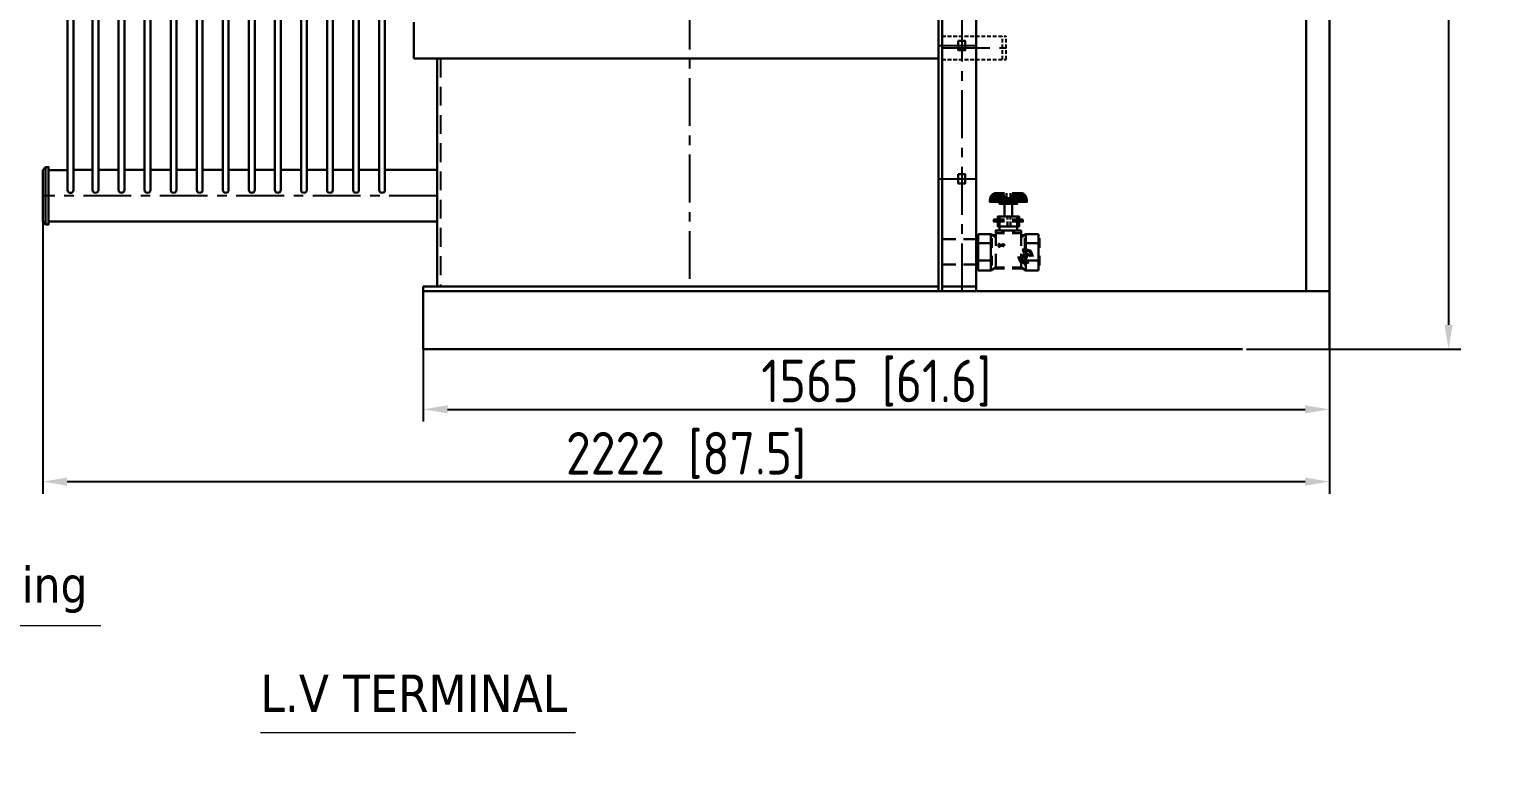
# Model space of a CAD drawing. Header units: millimetres. Extents: x 198356 to 209798, y -190593 to -183267.
# Drawn here: x 202230 to 204746, y -186737 to -185480 of the extents above; entities that cross this region are included whole.
import ezdxf

# ---------------------------------------------------------------- set-up
doc = ezdxf.new("R2010")
doc.units = ezdxf.units.MM
doc.header["$LTSCALE"] = 13
doc.linetypes.add('CENTERX2', pattern=[101.6, 63.5, -12.7, 12.7, -12.7])
doc.linetypes.add('DASHED', pattern=[0.75, 0.5, -0.25])
for name, color, linetype in [('1', 4, 'Continuous'), ('4虚线层', 6, 'DASHED'), ('粗实线', 4, 'Continuous')]:
    doc.layers.add(name, color=color, linetype=linetype)
for name, color, linetype, lineweight in [('1粗实线', 4, 'Continuous', 50), ('2细实线', 3, 'Continuous', 20), ('标注、文本', 3, 'Continuous', 25), ('铁心', 3, 'Continuous', 0)]:
    doc.layers.add(name, color=color, linetype=linetype, lineweight=lineweight)
doc.styles.get("Standard").update_dxf_attribs({"font": 'gbenor.shx', "bigfont": 'gbcbig.shx'})
doc.styles.add('Tahoma$001', font='tahoma.ttf', dxfattribs={"height": 2.159784})
doc.styles.add('Tahoma_txtstyle_30.40_0_0', font='tahoma.ttf')
doc.dimstyles.new('1-15', dxfattribs={"dimscale": 10, "dimtxt": 3.5, "dimasz": 2, "dimexe": 1.5, "dimexo": 0.5, "dimgap": 0.5, "dimtad": 1, "dimtoh": 1, "dimdec": 1, "dimdsep": 46, "dimtxsty": 'Standard', "dimcen": 2.5, "dimclrd": 3, "dimclre": 3, "dimclrt": 3, "dimadec": 0, "dimazin": 2, "dimtfac": 1, "dimtdec": 1, "dimtmove": 0, "dimatfit": 2, "dimfxl": 1, "dimarcsym": 0})
doc.dimstyles.new('英寸 1-10', dxfattribs={"dimscale": 14, "dimtxt": 3.5, "dimasz": 2, "dimexe": 1.5, "dimexo": 0.5, "dimgap": 0.5, "dimtad": 1, "dimtoh": 1, "dimdec": 1, "dimdsep": 46, "dimtxsty": 'Standard', "dimcen": 2.5, "dimclrd": 3, "dimclre": 3, "dimclrt": 3, "dimadec": 0, "dimazin": 2, "dimtfac": 1, "dimtdec": 1, "dimtmove": 0, "dimatfit": 2, "dimfxl": 1, "dimarcsym": 0})

# ---------------------------------------------------------------- blocks, each defined once
blk = doc.blocks.new('A$C4C206FB1')
at = {"layer": '标注、文本', "color": 4, "lineweight": 30}
for points in [[(58.5, 85.6), (56.4, 84.5), (54.2, 82.4)], [(58.5, 84.5), (56.4, 83.4), (55.3, 82.4)], [(58.5, 83.4), (57.4, 82.4), (56.4, 81.3)], [(58.5, 82.4), (57.4, 82.4), (56.4, 81.3)], [(68.3, 85.6), (65, 85.6), (61.8, 83.4), (60.7, 80.2)], [(65, 83.4), (63.9, 82.4), (62.9, 80.2)], [(65, 82.4), (63.9, 82.4), (62.9, 80.2)], [(67.2, 80.2), (67.2, 82.4), (67.2, 83.4), (66.1, 83.4)], [(67.2, 82.4), (66.1, 82.4)], [(67.2, 82.4), (67.2, 80.2)], [(69.4, 80.2), (68.3, 84.5), (68.3, 85.6)], [(78, 80.2), (79.1, 84.5), (80.2, 85.6)], [(78, 85.6), (88.9, 85.6)], [(81.3, 83.4), (80.2, 82.4)], [(80.2, 80.2), (81.3, 82.4)], [(86.7, 80.2), (85.6, 83.4), (82.4, 85.6)], [(84.5, 80.2), (83.4, 82.4), (82.4, 83.4)], [(84.5, 80.2), (83.4, 82.4), (82.4, 82.4)], [(93.2, 82.4), (91, 84.5), (88.9, 85.6)], [(92.1, 82.4), (91, 83.4), (88.9, 84.5)], [(91, 81.3), (89.9, 82.4), (88.9, 83.4)], [(91, 81.3), (89.9, 82.4), (88.9, 82.4)], [(69.4, 75.9), (53.1, 75.9), (53.1, 78)], [(69.4, 75.9), (53.1, 75.9), (53.1, 78), (60.7, 78)], [(62.9, 75.9), (62.9, 80.2), (62.9, 78)], [(62.9, 78), (84.5, 78)], [(94.3, 78), (94.3, 75.9), (78, 75.9)], [(86.7, 78), (94.3, 78), (94.3, 75.9), (78, 75.9)], [(84.5, 75.9), (84.5, 80.2), (84.5, 78)], [(69.4, 55.3), (57.4, 55.3), (57.4, 56.4), (69.4, 56.4)], [(69.4, 54.2), (57.4, 54.2), (57.4, 55.3), (69.4, 55.3)], [(61.8, 56.4), (61.8, 59.6), (85.6, 59.6), (85.6, 56.4)], [(85.6, 54.2), (85.6, 48.8), (61.8, 48.8), (61.8, 54.2)], [(89.9, 56.4), (89.9, 55.3), (78, 55.3)], [(78, 56.4), (89.9, 56.4)], [(89.9, 55.3), (89.9, 54.2), (78, 54.2)], [(78, 55.3), (89.9, 55.3)], [(0, 34.7), (15.2, 34.7)], [(23.8, 34.7), (39, 34.7)], [(39, 24.9), (39, 35.8)], [(40.1, 40.1), (40.1, 30.3), (40.1, 10.8), (40.1, 0)], [(54.2, 40.1), (54.2, 30.3), (54.2, 10.8), (54.2, 0)], [(69.4, 41.2), (59.6, 41.2), (59.6, 44.4), (69.4, 44.4)], [(59.6, 41.2), (59.6, 27.1)], [(87.8, 44.4), (87.8, 41.2), (78, 41.2)], [(78, 44.4), (87.8, 44.4)], [(87.8, 41.2), (87.8, 27.1)], [(107.3, 40.1), (107.3, 30.3), (93.2, 30.3)], [(93.2, 40.1), (93.2, 30.3), (93.2, 10.8), (93.2, 0)], [(107.3, 40.1), (107.3, 30.3), (107.3, 10.8), (107.3, 0)], [(108.4, 24.9), (108.4, 35.8)], [(55.3, 16.3), (55.3, 5.4)], [(59.6, 18.4), (59.6, 3.3)], [(62.9, 29.3), (63.9, 29.3), (63.9, 28.2)], [(62.9, 29.3), (62.9, 28.2)], [(62.9, 26), (63.9, 26), (63.9, 27.1)], [(67.2, 26), (67.2, 27.1), (63.9, 27.1)], [(67.2, 29.3), (69.4, 28.2), (67.2, 26)], [(67.2, 29.3), (67.2, 28.2)], [(87.8, 18.4), (87.8, 3.3), (93.2, 0)], [(100.8, 15.2), (98.6, 21.7), (92.1, 23.8), (88.9, 22.8)], [(99.7, 15.2), (97.5, 20.6), (92.1, 22.8), (88.9, 21.7)], [(97.5, 15.2), (95.4, 18.4), (92.1, 20.6), (89.9, 19.5)], [(92.1, 16.3), (92.1, 5.4)], [(99.7, 15.2), (99.7, 16.3)], [(100.8, 15.2), (100.8, 16.3)], [(0, 6.5), (15.2, 6.5)], [(23.8, 6.5), (39, 6.5)], [(56.4, 2.2), (69.4, 2.2)], [(58.5, 3.3), (69.4, 3.3)], [(78, 3.3), (87.8, 3.3)], [(78, 3.3), (88.9, 3.3)], [(78, 2.2), (91, 2.2)], [(84.5, 15.2), (86.7, 9.8), (92.1, 7.6), (96.5, 8.7)], [(85.6, 15.2), (87.8, 10.8), (92.1, 8.7), (95.4, 9.8)], [(87.8, 15.2), (88.9, 11.9), (92.1, 10.8), (94.3, 11.9)], [(107.3, 10.8), (93.2, 10.8)]]:
    blk.add_lwpolyline(points, dxfattribs=at)
for points in [[(83.4, 75.9), (83.4, 73.7), (63.9, 73.7), (63.9, 75.9)], [(78, 73.7), (78, 59.6), (69.4, 59.6), (69.4, 73.7)], [(83.4, 48.8), (83.4, 44.4), (63.9, 44.4), (63.9, 48.8)], [(94.3, 15.2), (94.3, 17.3), (92.1, 17.3), (91, 17.3), (89.9, 15.2), (91, 14.1), (92.1, 14.1), (94.3, 14.1)], [(93.2, 15.2), (93.2, 16.3), (92.1, 16.3), (92.1, 15.2)]]:
    blk.add_lwpolyline(points, close=True, dxfattribs=at)
for points in [[(53.1, 78), (53.1, 78), (54.2, 82.4), (54.2, 82.4)], [(53.1, 78), (53.1, 78), (55.3, 82.4), (55.3, 82.4)], [(55.3, 78), (55.3, 78), (56.4, 81.3), (56.4, 81.3)], [(55.3, 78), (55.3, 78), (56.4, 81.3), (56.4, 81.3)], [(58.5, 85.6), (58.5, 85.6), (69.4, 85.6), (69.4, 85.6)], [(58.5, 84.5), (58.5, 84.5), (63.9, 84.5), (63.9, 84.5)], [(58.5, 83.4), (58.5, 83.4), (61.8, 83.4), (61.8, 83.4)], [(58.5, 82.4), (58.5, 82.4), (61.8, 82.4), (61.8, 82.4)], [(65, 83.4), (65, 83.4), (66.1, 83.4), (66.1, 83.4)], [(65, 82.4), (65, 82.4), (66.1, 82.4), (66.1, 82.4)], [(71.5, 85.6), (71.5, 85.6), (71.5, 75.9), (71.5, 75.9)], [(75.9, 85.6), (75.9, 85.6), (75.9, 75.9), (75.9, 75.9)], [(79.1, 84.5), (79.1, 84.5), (79.1, 85.6), (79.1, 85.6)], [(82.4, 85.6), (82.4, 85.6), (80.2, 85.6), (80.2, 85.6)], [(80.2, 82.4), (80.2, 82.4), (80.2, 80.2), (80.2, 80.2)], [(82.4, 83.4), (82.4, 83.4), (81.3, 83.4), (81.3, 83.4)], [(82.4, 82.4), (82.4, 82.4), (81.3, 82.4), (81.3, 82.4)], [(88.9, 84.5), (88.9, 84.5), (83.4, 84.5), (83.4, 84.5)], [(88.9, 83.4), (88.9, 83.4), (85.6, 83.4), (85.6, 83.4)], [(88.9, 82.4), (88.9, 82.4), (85.6, 82.4), (85.6, 82.4)], [(92.1, 78), (92.1, 78), (91, 81.3), (91, 81.3)], [(92.1, 78), (92.1, 78), (91, 81.3), (91, 81.3)], [(94.3, 78), (94.3, 78), (92.1, 82.4), (92.1, 82.4)], [(94.3, 78), (94.3, 78), (93.2, 82.4), (93.2, 82.4)], [(60.7, 78), (60.7, 78), (55.3, 78), (55.3, 78)], [(56.4, 80.2), (56.4, 80.2), (60.7, 80.2), (60.7, 80.2)], [(60.7, 80.2), (60.7, 80.2), (60.7, 75.9), (60.7, 75.9)], [(60.7, 78), (60.7, 78), (62.9, 78), (62.9, 78)], [(62.9, 80.2), (62.9, 80.2), (84.5, 80.2), (84.5, 80.2)], [(84.5, 78), (84.5, 78), (62.9, 78), (62.9, 78)], [(86.7, 80.2), (86.7, 80.2), (91, 80.2), (91, 80.2)], [(91, 80.2), (91, 80.2), (86.7, 80.2), (86.7, 80.2)], [(86.7, 80.2), (86.7, 80.2), (86.7, 75.9), (86.7, 75.9)], [(94.3, 78), (94.3, 78), (86.7, 78), (86.7, 78)], [(86.7, 78), (86.7, 78), (92.1, 78), (92.1, 78)], [(94.3, 75.9), (94.3, 75.9), (94.3, 78), (94.3, 78)], [(63.9, 59.6), (63.9, 59.6), (63.9, 56.4), (63.9, 56.4)], [(63.9, 54.2), (63.9, 54.2), (63.9, 48.8), (63.9, 48.8)], [(72.6, 59.6), (72.6, 59.6), (72.6, 56.4), (72.6, 56.4)], [(72.6, 54.2), (72.6, 54.2), (72.6, 48.8), (72.6, 48.8)], [(75.9, 59.6), (75.9, 59.6), (75.9, 56.4), (75.9, 56.4)], [(75.9, 54.2), (75.9, 54.2), (75.9, 48.8), (75.9, 48.8)], [(83.4, 59.6), (83.4, 59.6), (83.4, 56.4), (83.4, 56.4)], [(83.4, 54.2), (83.4, 54.2), (83.4, 48.8), (83.4, 48.8)], [(40.1, 40.1), (40.1, 40.1), (46.6, 40.1), (46.6, 40.1)], [(40.1, 30.3), (40.1, 30.3), (40.1, 40.1), (40.1, 40.1)], [(46.6, 40.1), (46.6, 40.1), (54.2, 40.1), (54.2, 40.1)], [(54.2, 40.1), (54.2, 40.1), (59.6, 36.8), (59.6, 36.8)], [(55.3, 35.8), (55.3, 35.8), (55.3, 24.9), (55.3, 24.9)], [(56.4, 39), (56.4, 39), (59.6, 39), (59.6, 39)], [(58.5, 37.9), (58.5, 37.9), (59.6, 37.9), (59.6, 37.9)], [(67.2, 44.4), (67.2, 44.4), (67.2, 41.2), (67.2, 41.2)], [(68.3, 44.4), (68.3, 44.4), (68.3, 41.2), (68.3, 41.2)], [(79.1, 44.4), (79.1, 44.4), (79.1, 41.2), (79.1, 41.2)], [(80.2, 44.4), (80.2, 44.4), (80.2, 41.2), (80.2, 41.2)], [(93.2, 40.1), (93.2, 40.1), (87.8, 36.8), (87.8, 36.8)], [(87.8, 39), (87.8, 39), (91, 39), (91, 39)], [(87.8, 37.9), (87.8, 37.9), (88.9, 37.9), (88.9, 37.9)], [(92.1, 35.8), (92.1, 35.8), (92.1, 24.9), (92.1, 24.9)], [(107.3, 40.1), (107.3, 40.1), (93.2, 40.1), (93.2, 40.1)], [(39, 5.4), (39, 5.4), (39, 16.3), (39, 16.3)], [(40.1, 30.3), (40.1, 30.3), (46.6, 30.3), (46.6, 30.3)], [(46.6, 30.3), (46.6, 30.3), (54.2, 30.3), (54.2, 30.3)], [(62.9, 26), (62.9, 26), (62.9, 28.2), (62.9, 28.2)], [(63.9, 28.2), (63.9, 28.2), (67.2, 28.2), (67.2, 28.2)], [(97.5, 15.2), (97.5, 15.2), (97.5, 16.3), (97.5, 16.3)], [(108.4, 5.4), (108.4, 5.4), (108.4, 16.3), (108.4, 16.3)], [(40.1, 10.8), (40.1, 10.8), (46.6, 10.8), (46.6, 10.8)], [(46.6, 10.8), (46.6, 10.8), (54.2, 10.8), (54.2, 10.8)], [(54.2, 0), (54.2, 0), (59.6, 3.3), (59.6, 3.3)], [(59.6, 3.3), (59.6, 3.3), (69.4, 3.3), (69.4, 3.3)], [(45.5, 0), (45.5, 0), (40.1, 0), (40.1, 0)], [(54.2, 0), (54.2, 0), (45.5, 0), (45.5, 0)], [(93.2, 0), (93.2, 0), (107.3, 0), (107.3, 0)]]:
    blk.add_open_spline(points, degree=3, dxfattribs=at)
blk = doc.blocks.new('*U95')
at = {"layer": '1', "color": 1, "linetype": 'CENTERX2', "lineweight": -3, "ltscale": 0.1}
blk.add_line((-32.5, 0), (32.5, 0), dxfattribs=at)
at = {"layer": '粗实线', "lineweight": 30}
blk.add_lwpolyline([(1.5, 8), (13.5, 8), (13.5, -8), (1.5, -8)], close=True, dxfattribs=at)
blk = doc.blocks.new('*D119')
at = {"layer": '2细实线', "color": 3, "linetype": 'ByBlock', "lineweight": -2}
for p, q in [((202910.5, -185989.8), (202910.5, -186157.7)), ((204475.5, -185989.8), (204475.5, -186157.7)), ((202952.5, -186136.7), (204433.5, -186136.7))]:
    blk.add_line(p, q, dxfattribs=at)
at = {"layer": '2细实线', "color": 3, "linetype": 'ByBlock'}
for points in [[(202952.5, -186129.7), (202952.5, -186143.7), (202910.5, -186136.7)], [(204433.5, -186129.7), (204433.5, -186143.7), (204475.5, -186136.7)]]:
    blk.add_solid(points, dxfattribs=at)
at = {"layer": 'Defpoints', "color": 0, "linetype": 'ByBlock'}
for p in [(202910.5, -185982.8), (204475.5, -185982.8), (204475.5, -186136.7)]:
    blk.add_point(p, dxfattribs=at)
at = {"layer": '2细实线', "color": 3, "linetype": 'ByBlock', "insert": (203693, -186091.4), "char_height": 73.5, "attachment_point": 5}
blk.add_mtext('1565 [61.6]', dxfattribs=at)
blk = doc.blocks.new('*D101')
at = {"layer": '2细实线', "color": 3, "linetype": 'ByBlock', "lineweight": -2}
for p, q in [((204482.5, -184027.8), (204702.3, -184027.8)), ((204681.3, -184069.8), (204681.3, -185990.8)), ((204332.5, -186032.8), (204702.3, -186032.8))]:
    blk.add_line(p, q, dxfattribs=at)
at = {"layer": '2细实线', "color": 3, "linetype": 'ByBlock'}
for points in [[(204674.3, -184069.8), (204688.3, -184069.8), (204681.3, -184027.8)], [(204674.3, -185990.8), (204688.3, -185990.8), (204681.3, -186032.8)]]:
    blk.add_solid(points, dxfattribs=at)
at = {"layer": 'Defpoints', "color": 0, "linetype": 'ByBlock'}
for p in [(204475.5, -184027.8), (204325.5, -186032.8), (204681.3, -186032.8)]:
    blk.add_point(p, dxfattribs=at)
at = {"layer": '2细实线', "color": 3, "linetype": 'ByBlock', "insert": (204636.1, -185152.3), "char_height": 73.5, "attachment_point": 5, "rotation": 90}
blk.add_mtext('2005 [78.9]', dxfattribs=at)
blk = doc.blocks.new('*D125')
at = {"layer": '2细实线', "color": 3, "linetype": 'ByBlock', "lineweight": -2}
for p, q in [((202253.5, -185775.1), (202253.5, -186282.5)), ((204475.5, -186080.7), (204475.5, -186282.5)), ((202295.5, -186261.5), (204433.5, -186261.5))]:
    blk.add_line(p, q, dxfattribs=at)
at = {"layer": '2细实线', "color": 3, "linetype": 'ByBlock'}
for points in [[(202295.5, -186254.5), (202295.5, -186268.5), (202253.5, -186261.5)], [(204433.5, -186254.5), (204433.5, -186268.5), (204475.5, -186261.5)]]:
    blk.add_solid(points, dxfattribs=at)
at = {"layer": 'Defpoints', "color": 0, "linetype": 'ByBlock'}
for p in [(202253.5, -185768.1), (204475.5, -186073.7), (204475.5, -186261.5)]:
    blk.add_point(p, dxfattribs=at)
at = {"layer": '2细实线', "color": 3, "linetype": 'ByBlock', "insert": (203364.5, -186216.2), "char_height": 73.5, "attachment_point": 5}
blk.add_mtext('2222 [87.5]', dxfattribs=at)
blk = doc.blocks.new('*D104')
at = {"layer": '1', "color": 3, "lineweight": -2}
for p, q in [((202528.5, -188629.7), (202528.5, -188421.9)), ((203053.5, -188629.7), (203053.5, -188421.9)), ((202566, -188444.4), (203016, -188444.4))]:
    blk.add_line(p, q, dxfattribs=at)
at = {"layer": '1', "color": 3}
for points in [[(202566, -188438.1), (202566, -188450.6), (202528.5, -188444.4)], [(203016, -188438.1), (203016, -188450.6), (203053.5, -188444.4)]]:
    blk.add_solid(points, dxfattribs=at)
at = {"layer": 'Defpoints', "color": 0}
for p in [(201248.8, -185532.8), (201269.8, -186032.8), (201270.9, -186032.8), (203053.5, -188444.4), (202528.5, -188629.7), (203053.5, -188629.7)]:
    blk.add_point(p, dxfattribs=at)
at = {"layer": '标注、文本', "color": 3, "lineweight": -2}
for p, q in [((201253.8, -185532.8), (201284.8, -185532.8)), ((201269.8, -185552.8), (201269.8, -186012.8)), ((201265.9, -186032.8), (201254.8, -186032.8))]:
    blk.add_line(p, q, dxfattribs=at)
at = {"layer": '标注、文本', "color": 3}
for points in [[(201266.5, -185552.8), (201273.2, -185552.8), (201269.8, -185532.8)], [(201266.5, -186012.8), (201273.2, -186012.8), (201269.8, -186032.8)]]:
    blk.add_solid(points, dxfattribs=at)
at = {"layer": '1', "color": 2, "insert": (202791, -188409.5), "char_height": 52.5, "attachment_point": 5}
blk.add_mtext('3.5[89]', dxfattribs=at)
at = {"layer": '标注、文本', "color": 3, "insert": (201247.3, -185782.8), "char_height": 35, "attachment_point": 5, "rotation": 90}
blk.add_mtext('500', dxfattribs=at)
blk = doc.blocks.new('A$C58981FD2')
at = {"layer": '1', "color": 1, "linetype": 'CENTERX2', "lineweight": -3, "ltscale": 0.1}
blk.add_line((0, 20), (110.5, 20), dxfattribs=at)
at = {"layer": '4虚线层'}
for p, q in [((0, 40), (110.5, 40)), ((104.5, 0), (104.5, 40)), ((110.5, 0), (110.5, 40)), ((0, 0), (110.5, 0))]:
    blk.add_line(p, q, dxfattribs=at)

msp = doc.modelspace()

# ---------------------------------------------------------------- linework, layer by layer
at = {"layer": '1', "color": 1, "linetype": 'CENTERX2', "lineweight": -3, "ltscale": 0.1}
for p, q in [((203841.046, -185932.802), (203841.046, -184057.807)), ((203841.046, -185932.802), (203841.046, -184057.807)), ((203370.464, -184112.125), (203370.464, -185924.802)), ((202934.464, -185768.1), (202251.964, -185768.1)), ((202934.464, -185768.1), (202253.464, -185768.1))]:
    msp.add_line(p, q, dxfattribs=at)
at = {"layer": '1', "ltscale": 5}
msp.add_line((203620.464, -185924.802), (202910.464, -185924.802), dxfattribs=at)
at = {"layer": '4虚线层', "ltscale": 5}
msp.add_line((202940.464, -185531.181), (202940.464, -185924.802), dxfattribs=at)
at = {"layer": '标注、文本', "color": 4, "lineweight": 30}
for p, q in [((204475.464, -184027.807), (204475.464, -185932.802)), ((204475.464, -184027.807), (204475.464, -186032.802)), ((204475.464, -184027.807), (204475.464, -186032.802)), ((203800.464, -184057.807), (203800.464, -185932.802)), ((202910.464, -185924.802), (202910.464, -185932.802)), ((202910.464, -185924.802), (202910.464, -185932.802)), ((203800.464, -185924.802), (202910.464, -185924.802)), ((202910.464, -185932.802), (202910.464, -185924.802)), ((203800.464, -185932.802), (202910.464, -185932.802)), ((202910.464, -186032.802), (202910.464, -185932.802)), ((203866.464, -185932.802), (204475.464, -185932.802)), ((204325.464, -186032.802), (202910.464, -186032.802))]:
    msp.add_line(p, q, dxfattribs=at)
at = {"layer": '粗实线', "lineweight": 30}
for p, q in [((203806.464, -184057.807), (203806.464, -185932.802)), ((203865.464, -185932.802), (203865.464, -184057.807)), ((204435.464, -185932.802), (204435.464, -184057.807)), ((202296.464, -185758.122), (202296.464, -184478.122)), ((202306.464, -184478.122), (202306.464, -185758.122)), ((202339.464, -185758.1), (202339.464, -184478.1)), ((202339.464, -185758.1), (202339.464, -184478.1)), ((202339.464, -185758.1), (202339.464, -184478.1)), ((202339.464, -185758.1), (202339.464, -184478.1)), ((202339.464, -185758.1), (202339.464, -184478.1)), ((202349.464, -184478.1), (202349.464, -185758.1)), ((202349.464, -184478.1), (202349.464, -185758.1)), ((202349.464, -184478.1), (202349.464, -185758.1)), ((202349.464, -184478.1), (202349.464, -185758.1)), ((202349.464, -184478.1), (202349.464, -185758.1)), ((202384.464, -185758.1), (202384.464, -184478.1)), ((202384.464, -185758.1), (202384.464, -184478.1)), ((202384.464, -185758.1), (202384.464, -184478.1)), ((202384.464, -185758.1), (202384.464, -184478.1)), ((202394.464, -184478.1), (202394.464, -185758.1)), ((202394.464, -184478.1), (202394.464, -185758.1)), ((202394.464, -184478.1), (202394.464, -185758.1)), ((202394.464, -184478.1), (202394.464, -185758.1)), ((202429.464, -185758.1), (202429.464, -184478.1)), ((202429.464, -185758.1), (202429.464, -184478.1)), ((202439.464, -184478.1), (202439.464, -185758.1)), ((202439.464, -184478.1), (202439.464, -185758.1)), ((202474.464, -185758.1), (202474.464, -184478.1)), ((202474.464, -185758.1), (202474.464, -184478.1)), ((202474.464, -185758.1), (202474.464, -184478.1)), ((202484.464, -184478.1), (202484.464, -185758.1)), ((202484.464, -184478.1), (202484.464, -185758.1)), ((202484.464, -184478.1), (202484.464, -185758.1)), ((202519.464, -185758.1), (202519.464, -184478.1)), ((202519.464, -185758.1), (202519.464, -184478.1)), ((202519.464, -185758.1), (202519.464, -184478.1)), ((202519.464, -185758.1), (202519.464, -184478.1)), ((202519.464, -185758.1), (202519.464, -184478.1)), ((202529.464, -184478.1), (202529.464, -185758.1)), ((202529.464, -184478.1), (202529.464, -185758.1)), ((202529.464, -184478.1), (202529.464, -185758.1)), ((202529.464, -184478.1), (202529.464, -185758.1)), ((202529.464, -184478.1), (202529.464, -185758.1)), ((202564.464, -185758.1), (202564.464, -184478.1)), ((202574.464, -184478.1), (202574.464, -185758.1)), ((202609.464, -185758.1), (202609.464, -184478.1)), ((202619.464, -184478.1), (202619.464, -185758.1)), ((202654.464, -185758.1), (202654.464, -184478.1)), ((202664.464, -184478.1), (202664.464, -185758.1)), ((202699.464, -185758.1), (202699.464, -184478.1)), ((202699.464, -185758.1), (202699.464, -184478.1)), ((202699.464, -185758.1), (202699.464, -184478.1)), ((202699.464, -185758.1), (202699.464, -184478.1)), ((202699.464, -185758.1), (202699.464, -184478.1)), ((202709.464, -184478.1), (202709.464, -185758.1)), ((202709.464, -184478.1), (202709.464, -185758.1)), ((202709.464, -184478.1), (202709.464, -185758.1)), ((202709.464, -184478.1), (202709.464, -185758.1)), ((202709.464, -184478.1), (202709.464, -185758.1)), ((202744.464, -185758.1), (202744.464, -184478.1)), ((202754.464, -184478.1), (202754.464, -185758.1)), ((202789.464, -185758.1), (202789.464, -184478.1)), ((202799.464, -184478.1), (202799.464, -185758.1)), ((202834.464, -185758.1), (202834.464, -184478.1)), ((202844.464, -184478.1), (202844.464, -185758.1)), ((202894.464, -185531.181), (202894.464, -185468.181)), ((202894.464, -185531.181), (203800.464, -185531.181)), ((202934.464, -185924.802), (202934.464, -185531.181)), ((202253.464, -185723.622), (202258.464, -185718.622)), ((202258.464, -185817.622), (202258.464, -185718.622)), ((202699.464, -185723.6), (202664.464, -185723.6)), ((202726.464, -185723.6), (202709.464, -185723.6)), ((202301.464, -185763.122), (202301.464, -185763.122)), ((202344.464, -185763.1), (202344.464, -185763.1)), ((202344.464, -185763.1), (202344.464, -185763.1)), ((202344.464, -185763.1), (202344.464, -185763.1)), ((202344.464, -185763.1), (202344.464, -185763.1)), ((202344.464, -185763.1), (202344.464, -185763.1)), ((202389.464, -185763.1), (202389.464, -185763.1)), ((202389.464, -185763.1), (202389.464, -185763.1)), ((202389.464, -185763.1), (202389.464, -185763.1)), ((202389.464, -185763.1), (202389.464, -185763.1)), ((202434.464, -185763.1), (202434.464, -185763.1)), ((202434.464, -185763.1), (202434.464, -185763.1)), ((202479.464, -185763.1), (202479.464, -185763.1)), ((202479.464, -185763.1), (202479.464, -185763.1)), ((202479.464, -185763.1), (202479.464, -185763.1)), ((202524.464, -185763.1), (202524.464, -185763.1)), ((202524.464, -185763.1), (202524.464, -185763.1)), ((202524.464, -185763.1), (202524.464, -185763.1)), ((202524.464, -185763.1), (202524.464, -185763.1)), ((202524.464, -185763.1), (202524.464, -185763.1)), ((202569.464, -185763.1), (202569.464, -185763.1)), ((202614.464, -185763.1), (202614.464, -185763.1)), ((202659.464, -185763.1), (202659.464, -185763.1)), ((202704.464, -185763.1), (202704.464, -185763.1)), ((202704.464, -185763.1), (202704.464, -185763.1)), ((202704.464, -185763.1), (202704.464, -185763.1)), ((202704.464, -185763.1), (202704.464, -185763.1)), ((202704.464, -185763.1), (202704.464, -185763.1)), ((202749.464, -185763.1), (202749.464, -185763.1)), ((202794.464, -185763.1), (202794.464, -185763.1)), ((202839.464, -185763.1), (202839.464, -185763.1)), ((202253.464, -185812.622), (202258.464, -185817.622)), ((202263.464, -185812.6), (202934.464, -185812.6)), ((203800.464, -185932.802), (203865.464, -185932.802)), ((203806.464, -185924.802), (203865.464, -185924.802))]:
    msp.add_line(p, q, dxfattribs=at)
for points in [[(202253.464, -185723.622), (202253.464, -185812.622)], [(202258.464, -185817.622), (202263.464, -185817.622), (202263.464, -185718.622), (202258.464, -185718.622)], [(202296.464, -185723.622), (202263.464, -185723.622)], [(202339.464, -185723.6), (202306.464, -185723.6)], [(202384.464, -185723.6), (202349.464, -185723.6)], [(202429.464, -185723.6), (202394.464, -185723.6)], [(202474.464, -185723.6), (202439.464, -185723.6)], [(202519.464, -185723.6), (202484.464, -185723.6)], [(202564.464, -185723.6), (202529.464, -185723.6)], [(202609.464, -185723.6), (202574.464, -185723.6)], [(202654.464, -185723.6), (202619.464, -185723.6)], [(202744.464, -185723.6), (202709.464, -185723.6)], [(202789.464, -185723.6), (202754.464, -185723.6)], [(202834.464, -185723.6), (202799.464, -185723.6)], [(202934.464, -185723.6), (202844.464, -185723.6)], [(202934.464, -185812.6), (202934.464, -185723.6)]]:
    msp.add_lwpolyline(points, dxfattribs=at)
for centre, start, end in [((202301.464, -185758.122), 180, 270), ((202301.464, -185758.122), 270, 0), ((202344.464, -185758.1), 180, 270), ((202344.464, -185758.1), 180, 270), ((202344.464, -185758.1), 180, 270), ((202344.464, -185758.1), 180, 270), ((202344.464, -185758.1), 180, 270), ((202344.464, -185758.1), 270, 0), ((202344.464, -185758.1), 270, 0), ((202344.464, -185758.1), 270, 0), ((202344.464, -185758.1), 270, 0), ((202344.464, -185758.1), 270, 0), ((202389.464, -185758.1), 180, 270), ((202389.464, -185758.1), 180, 270), ((202389.464, -185758.1), 180, 270), ((202389.464, -185758.1), 180, 270), ((202389.464, -185758.1), 270, 0), ((202389.464, -185758.1), 270, 0), ((202389.464, -185758.1), 270, 0), ((202389.464, -185758.1), 270, 0), ((202434.464, -185758.1), 180, 270), ((202434.464, -185758.1), 180, 270), ((202434.464, -185758.1), 270, 0), ((202434.464, -185758.1), 270, 0), ((202479.464, -185758.1), 180, 270), ((202479.464, -185758.1), 180, 270), ((202479.464, -185758.1), 180, 270), ((202479.464, -185758.1), 270, 0), ((202479.464, -185758.1), 270, 0), ((202479.464, -185758.1), 270, 0), ((202524.464, -185758.1), 180, 270), ((202524.464, -185758.1), 180, 270), ((202524.464, -185758.1), 180, 270), ((202524.464, -185758.1), 180, 270), ((202524.464, -185758.1), 180, 270), ((202524.464, -185758.1), 270, 0), ((202524.464, -185758.1), 270, 0), ((202524.464, -185758.1), 270, 0), ((202524.464, -185758.1), 270, 0), ((202524.464, -185758.1), 270, 0), ((202569.464, -185758.1), 180, 270), ((202569.464, -185758.1), 270, 0), ((202614.464, -185758.1), 180, 270), ((202614.464, -185758.1), 270, 0), ((202659.464, -185758.1), 180, 270), ((202659.464, -185758.1), 270, 0), ((202704.464, -185758.1), 180, 270), ((202704.464, -185758.1), 180, 270), ((202704.464, -185758.1), 180, 270), ((202704.464, -185758.1), 180, 270), ((202704.464, -185758.1), 180, 270), ((202704.464, -185758.1), 270, 0), ((202704.464, -185758.1), 270, 0), ((202704.464, -185758.1), 270, 0), ((202704.464, -185758.1), 270, 0), ((202704.464, -185758.1), 270, 0), ((202749.464, -185758.1), 180, 270), ((202749.464, -185758.1), 270, 0), ((202794.464, -185758.1), 180, 270), ((202794.464, -185758.1), 270, 0), ((202839.464, -185758.1), 180, 270), ((202839.464, -185758.1), 270, 0)]:
    msp.add_arc(centre, 5, start, end, dxfattribs=at)
at = {"layer": '铁心'}
for p, q in [((201569.938, -186509.742), (202353.595, -186509.742)), ((203173.543, -186694.843), (202629.275, -186694.843))]:
    msp.add_line(p, q, dxfattribs=at)

# ---------------------------------------------------------------- block references
at = {"layer": '1粗实线', "color": 0, "linetype": 'ByBlock', "lineweight": -2}
for p in [(203832.964, -185508.807), (203832.964, -185738.807)]:
    msp.add_blockref('*U95', p, dxfattribs=at)
at = {"layer": '标注、文本'}
msp.add_blockref('A$C58981FD2', (203806.464, -185532.802), dxfattribs=at)
at = {"layer": '标注、文本', "xscale": 1.555200000002515, "yscale": 1.555200000002515, "zscale": 1.5552}
msp.add_blockref('A$C4C206FB1', (203806.464, -185896.825), dxfattribs=at)

# ---------------------------------------------------------------- texts
at = {"layer": '铁心', "style": 'Tahoma$001'}
msp.add_text('L.V TERMINAL', height=64.56572, dxfattribs=at).set_placement((202629.082, -186658.964))
at = {"layer": '铁心', "insert": (201649.329, -186408.223), "char_height": 62.30684, "width": 813.1404, "attachment_point": 1, "style": 'Tahoma_txtstyle_30.40_0_0'}
msp.add_mtext('Additional  cooling', dxfattribs=at)

# ---------------------------------------------------------------- dimensions: what is measured, and where the dimension line sits
at = {"layer": '2细实线', "linetype": 'ByBlock'}
dim = msp.add_linear_dim(base=(204681.343, -186032.802), p1=(204475.464, -184027.807), p2=(204325.464, -186032.802), angle=90, dimstyle='英寸 1-10', override={"dimtxt": 5.25, "dimasz": 3}, dxfattribs=at)
dim.commit()
dim.dimension.update_dxf_attribs({"geometry": '*D101', "text_midpoint": (204681.343, -185152.306), "dimtype": 160})
for base, p1, p2, picture, middle in [((204475.464, -186261.491), (202253.464, -185768.122), (204475.464, -186073.739), '*D125', (203364.464, -186216.209)), ((204475.464, -186136.677), (202910.464, -185982.802), (204475.464, -185982.802), '*D119', (203692.964, -186091.395))]:
    dim = msp.add_linear_dim(base=base, p1=p1, p2=p2, dimstyle='英寸 1-10', override={"dimtxt": 5.25, "dimasz": 3}, dxfattribs=at)
    dim.commit()
    dim.dimension.update_dxf_attribs({"geometry": picture, "text_midpoint": middle})
at = {"layer": '标注、文本'}
dim = msp.add_linear_dim(base=(201269.819, -186032.802), p1=(201248.772, -185532.802), p2=(201270.864, -186032.802), angle=90, dimstyle='1-15', dxfattribs=at)
dim.commit()
dim.dimension.update_dxf_attribs({"geometry": '*D104', "text_midpoint": (201247.319, -185782.802)})

doc.saveas('drawing.dxf')
